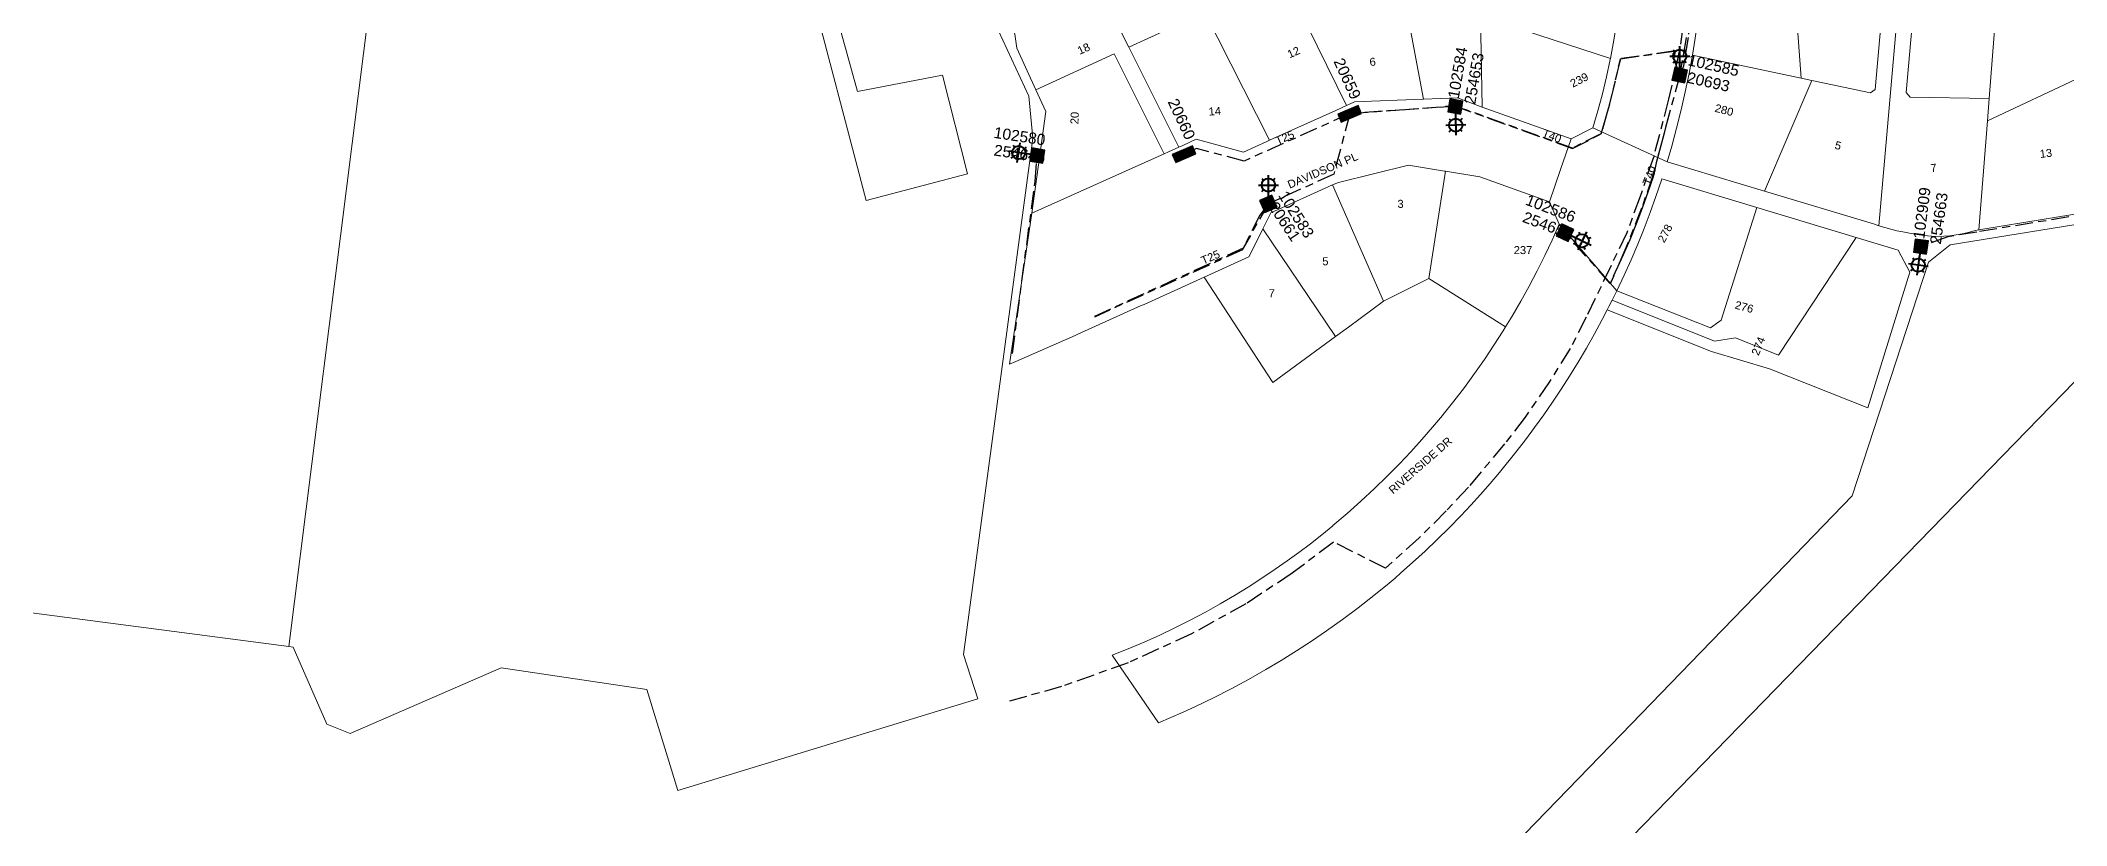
# Model space of a CAD drawing. Header units: metres. Extents: x 299140 to 300955, y 6226202 to 6227439.
# Drawn here: x 300205.7 to 300661.3, y 6226477.1 to 6226653.6 of the extents above; entities that cross this region are included whole.
import ezdxf
from ezdxf.enums import TextEntityAlignment as Align

# ---------------------------------------------------------------- set-up
doc = ezdxf.new("R2010")
doc.units = ezdxf.units.M
doc.linetypes.add('Cable Exist UG', pattern=[8.2, 4, -1.2, 1.8, -1.2])
doc.layers.get('0').update_dxf_attribs({"color": 6})
doc.layers.add('Cadastre Land Parcels_SP_EXT', color=9, linetype='Continuous', lineweight=5)
doc.layers.add('Cadastre Roads_SP_EXT', color=9, linetype='Continuous', lineweight=5)
for name, color, linetype in [('Equip_SL_EXT', 7, 'Continuous'), ('Equip_SP_SL_EXT', 7, 'Continuous'), ('Mains_HV_EXT', 7, 'Continuous'), ('Mains_LV_EXT', 7, 'Continuous'), ('Mains_SL_EXT', 7, 'Continuous'), ('SupportsUG_SP_LV_EXT', 7, 'Continuous'), ('SupportsUG_SP_LV_SL_EXT', 7, 'Continuous')]:
    doc.layers.add(name, color=color, linetype=linetype)
doc.styles.add('COLUMN_LABEL', font='arial.ttf')
doc.styles.add('iecARIAL', font='arial.ttf', dxfattribs={"height": 2})
doc.styles.add('POLE_LABEL', font='arial.ttf')
doc.styles.get("Standard").update_dxf_attribs({"font": 'arial.ttf'})

# ---------------------------------------------------------------- blocks, each defined once
blk = doc.blocks.new('COLUMN_EXT')
blk.add_hatch(color=256).paths.add_polyline_path([(-1.49, 1.48), (-1.49, -1.49), (1.48, -1.49), (1.48, 1.48)])
blk.add_lwpolyline([(-1.49, -1.49), (1.48, -1.49), (1.48, 1.48), (-1.49, 1.48)], close=True)
for tag, height, style, flags, p in [('STRUCTURE_PLANT_NUMBER', 0.2, 'POLE_LABEL', 9, (1.81, 0.03)), ('ASSET_NUM', 2.5, 'COLUMN_LABEL', 8, (2, 2)), ('STREET_CODE', 0.2, 'COLUMN_LABEL', 9, (1.81, -0.2))]:
    blk.add_attdef(tag, text='', height=height, dxfattribs=dict(style=style, flags=flags)).set_placement(p, align=Align.MIDDLE_LEFT)
at = {"flags": 1}
blk.add_attdef('Z', (1.81, -2.35), '', height=0.2, dxfattribs=at)
at = {"flags": 9}
for tag, p in [('COLUMN_TYPE', (1.81, -0.4)), ('OWNED_BY', (1.81, -0.6)), ('STATE', (1.81, -0.8)), ('USAGE', (1.81, -1)), ('STREETNAME', (1.81, -1.6)), ('SUBURB', (1.81, -1.8)), ('LEGEND', (1.81, -1.2)), ('LOCATION', (1.81, -1.4)), ('NOTES', (1.81, -2))]:
    blk.add_attdef(tag, text='', height=0.2, dxfattribs=at).set_placement(p, align=Align.MIDDLE_LEFT)
blk = doc.blocks.new('PILLAR_EXT')
blk.add_hatch(color=256).paths.add_polyline_path([(-2.475, 0.99), (-2.475, -0.99), (2.475, -0.99), (2.475, 0.99)])
blk.add_lwpolyline([(-2.475, -0.99), (2.475, -0.99), (2.475, 0.99), (-2.475, 0.99)], close=True)
at = {"style": 'iecARIAL', "flags": 8}
blk.add_attdef('ASSET_NUM', (1.5, 3.5), '', height=2.5, dxfattribs=at)
for tag, p, flags in [('OWNED_BY', (0, -0.2), 9), ('STATE', (0, -0.4), 9), ('SUPPORT_TYPE', (0, -0.6), 9), ('STREETNAME', (0, -1.8), 9), ('SUBURB', (0, -2), 1), ('USAGE', (0, -0.8), 9), ('LEGEND', (0, -1), 9), ('LOCATION', (0, -1.2), 9), ('NOTES', (0, -1.4), 9), ('PARENT', (0, -1.6), 9)]:
    blk.add_attdef(tag, p, '', height=0.2, dxfattribs=dict(flags=flags))
blk = doc.blocks.new('SL_LANTERN_EXT')
at = {"lineweight": 40}
for p, q in [((-1.46, 5.68), (-1.06, 5.28)), ((0, 1.97), (0, 6.47)), ((1.46, 5.68), (1.06, 5.28)), ((-2.25, 4.22), (2.25, 4.22)), ((-1.46, 2.76), (-1.06, 3.16)), ((0, 0), (0, 2.72)), ((1.46, 2.76), (1.06, 3.16))]:
    blk.add_line(p, q, dxfattribs=at)
blk.add_circle((0, 4.22), 1.5, dxfattribs=at)
at = {"style": 'iecARIAL', "flags": 8}
blk.add_attdef('ASSET_NUM', (1.5, 1.5), '', height=2.5, dxfattribs=at)
for tag, p, height, flags in [('OPERATING_VOLTAGE', (0.98, -1.65), 0.2, 9), ('ORIENTATION', (0.98, -1.85), 0.2, 9), ('OWNED_BY', (0.98, -2.05), 0.2, 9), ('STATE', (0.98, -2.25), 0.2, 9), ('CONSTRUCTED_VOLTAGE', (0.98, -0.65), 0.2, 9), ('CONTROL_TYPE', (0.98, -0.85), 0.2, 9), ('LANTERN_PURPOSE', (0.98, -1.05), 0.2, 9), ('LANTERN_TYPE', (0.98, -1.25), 0.2, 9), ('NO_PHASES', (0.98, -1.45), 0.2, 9), ('USAGE', (0.98, -2.45), 0.2, 9), ('CEXIST', (0.98, -2.65), 0.2, 9), ('CNEW', (0.98, -2.85), 0.2, 9), ('CNUMBER', (0.98, -3.05), 0.2, 9), ('CREMOVE', (0.98, -3.25), 0.2, 9), ('CREPLACE', (0.98, -3.45), 0.2, 9), ('LKINGHEIGHT', (0.98, -3.65), 0.2, 9), ('LBRACKET', (0.98, -3.85), 0.2, 9), ('LBRACKETVOCAB', (0.98, -4.05), 0.2, 9), ('LCATEGORY', (0.98, -4.25), 0.2, 9), ('LCHARGE1', (0.98, -4.45), 0.2, 9), ('LCHARGE1PERCENT', (0.98, -4.65), 0.2, 9), ('LNUMBER', (2.18, -3.25), 2.5, 8), ('STREETNAME', (0.98, -9.25), 0.2, 9), ('LCHARGE2', (0.98, -4.85), 0.2, 9), ('LCHARGE2PERCENT', (0.98, -5.05), 0.2, 9), ('LCHARGE3', (0.98, -5.25), 0.2, 9), ('LCHARGE3PERCENT', (0.98, -5.45), 0.2, 9), ('LEXIST', (0.98, -5.65), 0.2, 9), ('LLAMP', (0.98, -5.85), 0.2, 9), ('LLAMPVOCAB', (0.98, -6.05), 0.2, 9), ('LMAST', (0.98, -6.25), 0.2, 9), ('LMASTVOCAB', (0.98, -6.45), 0.2, 9), ('LNEW', (0.98, -6.65), 0.2, 9), ('LANTNUMBER', (0.98, -6.85), 0.2, 9), ('LOUTREACH', (0.98, -7.25), 0.2, 9), ('LOUTREACHVOCAB', (0.98, -7.45), 0.2, 9), ('LRATECODE', (0.98, -7.65), 0.2, 9), ('LREMOVE', (0.98, -7.85), 0.2, 9), ('LREPLACE', (0.98, -8.05), 0.2, 9), ('LTYPE', (0.98, -8.25), 0.2, 9), ('LTYPEVOCAB', (0.98, -8.45), 0.2, 9), ('LEGEND', (0.98, -8.65), 0.2, 9), ('LOCATION', (0.98, -8.85), 0.2, 9), ('NOTES', (0.98, -9.05), 0.2, 9), ('SUBURB', (0.98, -9.45), 0.2, 1)]:
    blk.add_attdef(tag, p, '', height=height, dxfattribs=dict(flags=flags))
blk = doc.blocks.new('CONNECTOR_NODE_EXT')
h = blk.add_hatch(color=256)
edge = h.paths.add_edge_path()
edge.add_arc((0, 0), 0.5, 0, 360)
blk.add_circle((0, 0), 0.5)
at = {"flags": 1}
blk.add_attdef('Z', (0, 0), '', height=0.2, dxfattribs=at)
at = {"flags": 9}
for tag, p in [('CONNECTOR_TYPE', (0, 0)), ('CONSTRUCTED_VOLTAGE', (0, -0.2)), ('OPERATING_VOLTAGE', (0, -0.6)), ('ORIENTATION', (0, -0.8)), ('SUBTYPE', (0, -1)), ('NO_PHASES', (0, -0.4)), ('USAGE', (0, -1.2)), ('NOTES', (0, -1.4))]:
    blk.add_attdef(tag, text='', height=0.2, dxfattribs=at).set_placement(p, align=Align.MIDDLE_LEFT)

msp = doc.modelspace()

# ---------------------------------------------------------------- linework, layer by layer
at = {"layer": 'Cadastre Land Parcels_SP_EXT', "linetype": 'Continuous'}
for points in [[(300282.23, 6226681.7), (300115.32, 6226702.96), (300094.42, 6226539.15), (300174.15, 6226528.78), (300174.97, 6226528.67), (300261.54, 6226517.4), (300282.23, 6226681.7)], [(300456.95, 6226686.37), (300455.91, 6226686.81), (300454.89, 6226687.32), (300453.89, 6226687.87), (300452.93, 6226688.48), (300452, 6226689.14), (300451.11, 6226689.84), (300450.26, 6226690.59), (300449.44, 6226691.38), (300448.89, 6226691.97), (300438.05, 6226676.82), (300450.43, 6226652.1), (300467.56, 6226659.91), (300461.83, 6226671.26), (300457.22, 6226685.51), (300456.95, 6226686.37)], [(300450.43, 6226652.1), (300438.05, 6226676.82), (300419.3, 6226670.38), (300419.45, 6226668.19), (300424.81, 6226655.03), (300425.26, 6226651.91), (300429.54, 6226642.55), (300447.16, 6226650.61), (300458.4, 6226628.16), (300459.4, 6226628.61), (300461.69, 6226629.62), (300450.43, 6226652.1)], [(300529.42, 6226671.62), (300516.3, 6226678.41), (300510.29, 6226674.74), (300516.74, 6226640.42), (300524.38, 6226640.72), (300529.9, 6226638.64), (300529.57, 6226659.11), (300529.42, 6226671.62)], [(300577.24, 6226650.34), (300601.66, 6226645.14), (300599.28, 6226677.69), (300584.57, 6226678.99), (300580.75, 6226675.87), (300580.21, 6226675.43), (300579.27, 6226665.57), (300578.83, 6226661.72), (300578.37, 6226657.92), (300577.84, 6226654.13), (300577.24, 6226650.34)], [(300593.45, 6226619.74), (300617.92, 6226612.4), (300619.17, 6226611.96), (300624.69, 6226675.3), (300623.16, 6226675.44), (300621.21, 6226675.63), (300618.33, 6226642.62), (300617.27, 6226641.83), (300604.08, 6226644.63), (300593.45, 6226619.74)], [(300599.28, 6226677.69), (300601.66, 6226645.14), (300604.08, 6226644.63), (300617.27, 6226641.83), (300618.33, 6226642.62), (300621.21, 6226675.63), (300599.28, 6226677.69)], [(300626.95, 6226675.09), (300624.69, 6226675.3), (300619.17, 6226611.96), (300620.51, 6226611.55), (300621.86, 6226611.18), (300623.21, 6226610.85), (300624.56, 6226610.56), (300626.39, 6226610.21), (300628.24, 6226609.9), (300630.09, 6226609.68), (300631.94, 6226609.56), (300633.77, 6226609.58), (300635.14, 6226609.7), (300636.51, 6226609.89), (300637.87, 6226610.13), (300639.22, 6226610.45), (300640.54, 6226610.83), (300641.65, 6226611.03), (300643.57, 6226635.55), (300643.96, 6226640.53), (300626.2, 6226640.9), (300625.29, 6226641.9), (300628.18, 6226674.97), (300626.95, 6226675.09)], [(300625.29, 6226641.9), (300626.2, 6226640.9), (300643.96, 6226640.53), (300646.47, 6226673.26), (300628.18, 6226674.97), (300625.29, 6226641.9)], [(300499.45, 6226639), (300500.11, 6226639.3), (300501.22, 6226639.8), (300516.56, 6226640.41), (300516.74, 6226640.42), (300510.29, 6226674.74), (300488.4, 6226661.36), (300499.45, 6226639)], [(300561.51, 6226668.77), (300529.42, 6226671.62), (300529.57, 6226659.11), (300558.8, 6226649.55), (300559.42, 6226652.85), (300560.02, 6226656.38), (300560.53, 6226659.93), (300560.97, 6226663.49), (300561.35, 6226667.11), (300561.35, 6226667.14), (300561.51, 6226668.77)], [(300668.33, 6226671.45), (300665.86, 6226671.55), (300664.83, 6226671.61), (300664.64, 6226645.43), (300643.57, 6226635.55), (300641.65, 6226611.03), (300669.21, 6226615.5), (300668.22, 6226647.97), (300668.33, 6226671.45)], [(300664.83, 6226671.61), (300663.08, 6226671.7), (300660.29, 6226671.96), (300646.47, 6226673.26), (300643.96, 6226640.53), (300643.57, 6226635.55), (300664.64, 6226645.43), (300664.83, 6226671.61)], [(300378.3, 6226667.59), (300391.39, 6226617.65), (300414.19, 6226623.61), (300408.58, 6226645.84), (300389.43, 6226642.13), (300382.13, 6226668.71), (300378.3, 6226667.59)], [(300488.4, 6226661.36), (300485.16, 6226668.02), (300467.56, 6226659.91), (300482.08, 6226631.17), (300497, 6226637.9), (300499.45, 6226639), (300488.4, 6226661.36)], [(300482.08, 6226631.17), (300467.56, 6226659.91), (300450.43, 6226652.1), (300461.69, 6226629.62), (300462.6, 6226630.03), (300465.59, 6226631.41), (300476.22, 6226628.52), (300481.51, 6226630.91), (300482.08, 6226631.17)], [(300549.92, 6226631.48), (300554.84, 6226633.96), (300555.96, 6226637.76), (300556.98, 6226641.59), (300557.91, 6226645.45), (300558.75, 6226649.31), (300558.8, 6226649.55), (300529.57, 6226659.11), (300529.9, 6226638.64), (300549.92, 6226631.48)], [(300458.4, 6226628.16), (300447.16, 6226650.61), (300429.54, 6226642.55), (300431.78, 6226637.64), (300428.67, 6226614.76), (300458.4, 6226628.16)], [(300571.56, 6226626.36), (300593.45, 6226619.74), (300604.08, 6226644.63), (300601.66, 6226645.14), (300577.24, 6226650.34), (300576.46, 6226646.22), (300575.61, 6226642.1), (300574.68, 6226638.01), (300573.67, 6226633.93), (300572.58, 6226629.87), (300571.56, 6226626.36)], [(300521.65, 6226624.2), (300521.48, 6226624.23), (300513.39, 6226625.54), (300497.61, 6226621.71), (300496.28, 6226621.12), (300507.76, 6226594.99), (300517.91, 6226600.06), (300521.65, 6226624.2)], [(300507.76, 6226594.99), (300496.28, 6226621.12), (300482.38, 6226614.85), (300480.61, 6226611.25), (300496.91, 6226587.03), (300499.85, 6226589.19), (300507.76, 6226594.99)], [(300535.2, 6226589.25), (300536.67, 6226591.66), (300538.61, 6226594.99), (300540.48, 6226598.37), (300542.28, 6226601.79), (300544.01, 6226605.24), (300545.67, 6226608.73), (300547.28, 6226612.29), (300545.09, 6226617.36), (300529.42, 6226622.98), (300521.65, 6226624.2), (300517.91, 6226600.06), (300535.2, 6226589.25)], [(300560.21, 6226597.35), (300581.26, 6226588.97), (300583.65, 6226590.72), (300591.72, 6226616.07), (300570.36, 6226622.54), (300570.26, 6226622.21), (300569.01, 6226618.54), (300567.71, 6226614.94), (300566.34, 6226611.37), (300564.91, 6226607.82), (300563.4, 6226604.3), (300561.84, 6226600.81), (300560.21, 6226597.35)], [(300559.15, 6226595.19), (300582.18, 6226586.02), (300586.92, 6226586.78), (300596.59, 6226582.88), (300614.07, 6226609.33), (300591.72, 6226616.07), (300583.65, 6226590.72), (300581.26, 6226588.97), (300560.21, 6226597.35), (300559.15, 6226595.19)], [(300496.91, 6226587.03), (300480.61, 6226611.25), (300480.21, 6226610.44), (300477.48, 6226604.97), (300467.38, 6226600.4), (300482.84, 6226576.71), (300487.92, 6226580.43), (300496.91, 6226587.03)], [(300558.06, 6226593.04), (300581.47, 6226583.72), (300594.57, 6226579.81), (300616.64, 6226571.02), (300626.12, 6226601.5), (300623.48, 6226606.48), (300614.07, 6226609.33), (300596.59, 6226582.88), (300586.92, 6226586.78), (300582.18, 6226586.02), (300559.15, 6226595.19), (300558.45, 6226593.83), (300558.06, 6226593.04)]]:
    msp.add_lwpolyline(points, close=True, dxfattribs=at)
for points in [[(300282.23, 6226681.7), (300261.54, 6226517.4), (300262.55, 6226517.18), (300270.08, 6226499.88), (300275.34, 6226497.81), (300309.33, 6226512.6), (300342.06, 6226507.7), (300349.05, 6226484.99), (300363.27, 6226489.34), (300416.47, 6226505.63), (300413.31, 6226515.55), (300428.86, 6226631.65), (300427.97, 6226641.11), (300421.13, 6226655.77)], [(300382.13, 6226668.71), (300389.43, 6226642.13), (300408.58, 6226645.84), (300414.19, 6226623.61), (300391.39, 6226617.65), (300378.3, 6226667.59)], [(300552.82, 6226463.49), (300660.51, 6226574.17), (300682.99, 6226597.3), (300706.64, 6226621.07), (300712.78, 6226627.93), (300712.78, 6226627.93), (300708.24, 6226647.7), (300675.96, 6226614.27), (300635.17, 6226607.65), (300630.27, 6226603.77), (300613.15, 6226551.24), (300593.77, 6226531.24), (300579.13, 6226516.12), (300561.16, 6226497.58), (300496.3, 6226430.64)]]:
    msp.add_lwpolyline(points, dxfattribs=at)
at = {"layer": 'Cadastre Roads_SP_EXT', "linetype": 'Continuous'}
msp.add_lwpolyline([(300560.02, 6226656.38), (300559.42, 6226652.85), (300558.8, 6226649.55), (300558.75, 6226649.31), (300557.91, 6226645.45), (300556.98, 6226641.59), (300555.96, 6226637.76), (300554.84, 6226633.96), (300571.56, 6226626.36), (300572.58, 6226629.87), (300572.58, 6226629.87), (300573.67, 6226633.93), (300574.68, 6226638.01), (300575.61, 6226642.1), (300576.46, 6226646.22), (300577.24, 6226650.34), (300577.84, 6226654.13)], dxfattribs=at)
for points in [[(300529.9, 6226638.64), (300524.38, 6226640.72), (300516.74, 6226640.42), (300516.56, 6226640.41), (300501.22, 6226639.8), (300500.11, 6226639.3), (300499.45, 6226639), (300497, 6226637.9), (300482.08, 6226631.17), (300481.51, 6226630.91), (300476.22, 6226628.52), (300465.59, 6226631.41), (300462.6, 6226630.03), (300461.69, 6226629.62), (300459.4, 6226628.61), (300458.4, 6226628.16), (300428.67, 6226614.76), (300423.66, 6226580.81), (300425.03, 6226581.41), (300438.37, 6226587.3), (300438.97, 6226587.56), (300453.25, 6226594), (300453.88, 6226594.28), (300467.38, 6226600.4), (300477.48, 6226604.97), (300480.21, 6226610.44), (300480.61, 6226611.25), (300482.38, 6226614.85), (300496.28, 6226621.12), (300497.61, 6226621.71), (300513.39, 6226625.54), (300521.48, 6226624.23), (300521.65, 6226624.2), (300529.42, 6226622.98), (300545.09, 6226617.36), (300547.57, 6226624.62), (300549.92, 6226631.48), (300529.9, 6226638.64)], [(300560.21, 6226597.35), (300553.22, 6226605.43), (300547.28, 6226612.29), (300545.67, 6226608.73), (300544.01, 6226605.24), (300542.28, 6226601.79), (300540.48, 6226598.37), (300538.61, 6226594.99), (300536.67, 6226591.66), (300535.2, 6226589.25), (300534.66, 6226588.36), (300532.58, 6226585.1), (300530.43, 6226581.9), (300528.21, 6226578.73), (300525.93, 6226575.62), (300523.59, 6226572.55), (300521.17, 6226569.53), (300520.98, 6226569.3), (300518.79, 6226566.69), (300516.35, 6226563.89), (300513.87, 6226561.14), (300511.33, 6226558.44), (300508.74, 6226555.79), (300508.49, 6226555.55), (300505.72, 6226552.89), (300502.64, 6226550.05), (300499.53, 6226547.27), (300496.36, 6226544.54), (300496.32, 6226544.5), (300493.86, 6226542.48), (300491.32, 6226540.47), (300488.73, 6226538.52), (300486.11, 6226536.62), (300483.38, 6226534.73), (300480.41, 6226532.71), (300477.33, 6226530.72), (300474.21, 6226528.8), (300471.04, 6226526.95), (300467.83, 6226525.19), (300467.71, 6226525.12), (300464.39, 6226523.35), (300460.93, 6226521.61), (300457.42, 6226519.95), (300453.88, 6226518.36), (300450.31, 6226516.84), (300446.72, 6226515.42), (300452.27, 6226507.33), (300457.14, 6226500.22), (300459.94, 6226501.38), (300462.71, 6226502.6), (300465.47, 6226503.88), (300469.47, 6226505.83), (300473.45, 6226507.86), (300477.38, 6226509.98), (300481.27, 6226512.16), (300484.75, 6226514.22), (300488.18, 6226516.36), (300491.56, 6226518.57), (300494.89, 6226520.85), (300498.5, 6226523.44), (300502.04, 6226526.09), (300505.53, 6226528.82), (300508.98, 6226531.63), (300510.33, 6226532.74), (300511.64, 6226533.9), (300514.29, 6226536.25), (300517.08, 6226538.8), (300519.81, 6226541.41), (300522.5, 6226544.06), (300525.12, 6226546.76), (300527.37, 6226549.13), (300529.56, 6226551.54), (300531.71, 6226553.99), (300533.8, 6226556.49), (300537.5, 6226561.04), (300539.65, 6226563.82), (300541.73, 6226566.61), (300543.77, 6226569.44), (300545.75, 6226572.31), (300547.68, 6226575.21), (300549.55, 6226578.13), (300551.49, 6226581.29), (300553.37, 6226584.46), (300555.19, 6226587.67), (300556.94, 6226590.91), (300558.06, 6226593.04), (300558.45, 6226593.83), (300559.15, 6226595.19), (300560.21, 6226597.35)]]:
    msp.add_lwpolyline(points, close=True, dxfattribs=at)
at = {"layer": 'Mains_HV_EXT', "linetype": 'Cable Exist UG'}
msp.add_lwpolyline([(300584.08, 6226681.85), (300577.31, 6226676.12), (300576.23, 6226664.82), (300574.34, 6226651.58), (300571.85, 6226640.42), (300568.5, 6226627.54), (300565.45, 6226618.51), (300562.45, 6226610.38), (300553.35, 6226591.41), (300549.73, 6226584.35), (300545.02, 6226576.81), (300539.6, 6226568.96), (300534.98, 6226562.9), (300526.83, 6226553.16), (300521.86, 6226547.86), (300515.79, 6226541.83), (300508.2, 6226534.96), (300496.48, 6226540.84), (300487.22, 6226533.84), (300476.79, 6226526.95), (300464.58, 6226520.22), (300450.28, 6226513.69), (300435.35, 6226508.36), (300422.53, 6226504.76)], dxfattribs=at)
at = {"layer": 'Mains_LV_EXT', "linetype": 'Cable Exist UG'}
for points in [[(300601.88, 6226675.2), (300596.31, 6226679.98), (300584.54, 6226681.09), (300578.22, 6226675.71), (300575.81, 6226654.23), (300574.35, 6226645.84)], [(300500.14, 6226637.18), (300523.61, 6226638.95), (300550.27, 6226629.35), (300556.68, 6226632.6), (300558.74, 6226639.68), (300561.05, 6226649.5), (300573.33, 6226651.25), (300573.01, 6226649.47), (300574.35, 6226645.84)], [(300574.35, 6226645.84), (300568.3, 6226623.25), (300565.79, 6226615.92), (300562.24, 6226606.99), (300558.71, 6226598.97)], [(300500.14, 6226637.18), (300476.42, 6226626.5), (300465.65, 6226629.33), (300462.9, 6226628.06)], [(300500.13, 6226637.12), (300496.57, 6226623.54), (300481.84, 6226616.89)], [(300481.84, 6226616.89), (300479.91, 6226614.36), (300476, 6226606.51), (300442.71, 6226591.44)]]:
    msp.add_lwpolyline(points, dxfattribs=at)
at = {"layer": 'Mains_SL_EXT', "linetype": 'Cable Exist UG'}
for points in [[(300600.56, 6226670.63), (300595.26, 6226679.51), (300584.82, 6226680.51), (300578.74, 6226675.43), (300577.97, 6226668.31), (300577.22, 6226661.96), (300576.23, 6226654.26), (300575.17, 6226647.85), (300574.35, 6226645.84)], [(300574.35, 6226645.84), (300573.01, 6226649.47), (300573.33, 6226651.25), (300561.05, 6226649.5), (300559.08, 6226641.53), (300558.07, 6226637.5), (300556.75, 6226632.72), (300550.27, 6226629.43), (300526.47, 6226637.96), (300523.89, 6226638.79)], [(300574.35, 6226645.84), (300572.16, 6226637.66), (300571.41, 6226634.88), (300570.54, 6226631.64), (300569.16, 6226626.46), (300568.56, 6226623.49), (300568.46, 6226623.18), (300567.21, 6226619.52), (300565.92, 6226615.93), (300564.55, 6226612.36), (300563.12, 6226608.82), (300561.67, 6226605.43), (300558.71, 6226598.97)], [(300523.89, 6226638.79), (300500.14, 6226637.18)], [(300500.13, 6226637.12), (300496.57, 6226623.54), (300481.84, 6226616.89)], [(300424.28, 6226583.23), (300429.37, 6226621.94), (300429.87, 6226627.75)], [(300685.65, 6226623.54), (300678.97, 6226620.87), (300676.61, 6226618.55), (300676.35, 6226618.42), (300669.98, 6226615.25), (300641.14, 6226610.55), (300634.66, 6226609.45), (300628.59, 6226607.27)], [(300481.84, 6226616.89), (300476.18, 6226606.91), (300441.72, 6226591.09)], [(300558.71, 6226598.97), (300548.58, 6226610.4)]]:
    msp.add_lwpolyline(points, dxfattribs=at)

# ---------------------------------------------------------------- block references
at = {"layer": 'Equip_SL_EXT'}
msp.add_blockref('CONNECTOR_NODE_EXT', (300500.13, 6226637.12), dxfattribs=at)
at = {"layer": 'Equip_SP_SL_EXT'}
ref = msp.add_blockref('SL_LANTERN_EXT', (300574.35, 6226645.84), dxfattribs=at)
ref.add_attrib('ASSET_NUM', '102585', dxfattribs={"layer": '0', "height": 2.5, "rotation": 347.3164, "style": 'iecARIAL'}).set_placement((300575.85, 6226647.34), align=Align.BOTTOM_LEFT)
ref = msp.add_blockref('SL_LANTERN_EXT', (300523.89, 6226638.79), dxfattribs=dict(at, rotation=181.0834152741471))
ref.add_attrib('ASSET_NUM', '102584', dxfattribs={"layer": '0', "height": 2.5, "rotation": 80.1901, "style": 'iecARIAL'}).set_placement((300525.39, 6226640.29), align=Align.BOTTOM_LEFT)
ref = msp.add_blockref('SL_LANTERN_EXT', (300429.87, 6226627.75), dxfattribs=dict(at, rotation=81.156652345466))
ref.add_attrib('ASSET_NUM', '102580', dxfattribs={"layer": '0', "height": 2.5, "rotation": 351.3811, "style": 'iecARIAL'}).set_placement((300431.37, 6226629.25), align=Align.BOTTOM_RIGHT)
ref = msp.add_blockref('SL_LANTERN_EXT', (300481.84, 6226616.89), dxfattribs=at)
ref.add_attrib('ASSET_NUM', '102583', dxfattribs={"layer": '0', "height": 2.5, "rotation": 302.0696, "style": 'iecARIAL'}).set_placement((300483.34, 6226618.39), align=Align.BOTTOM_LEFT)
ref = msp.add_blockref('SL_LANTERN_EXT', (300628.59, 6226607.27), dxfattribs=dict(at, rotation=171.981253008481))
ref.add_attrib('ASSET_NUM', '102909', dxfattribs={"layer": '0', "height": 2.5, "rotation": 82.8293, "style": 'iecARIAL'}).set_placement((300630.09, 6226608.77), align=Align.BOTTOM_LEFT)
ref = msp.add_blockref('SL_LANTERN_EXT', (300548.58, 6226610.4), dxfattribs=dict(at, rotation=244.4521107517849))
ref.add_attrib('ASSET_NUM', '102586', dxfattribs={"layer": '0', "height": 2.5, "rotation": 339.1437, "style": 'iecARIAL'}).set_placement((300550.08, 6226611.91), align=Align.BOTTOM_RIGHT)
at = {"layer": 'SupportsUG_SP_LV_EXT'}
ref = msp.add_blockref('PILLAR_EXT', (300500.13, 6226637.12), dxfattribs=dict(at, rotation=202.9915296054602))
ref.add_attrib('ASSET_NUM', '20659', dxfattribs={"layer": '0', "height": 2.5, "rotation": 294.6343, "style": 'iecARIAL'}).set_placement((300501.63, 6226640.62), align=Align.MIDDLE_RIGHT)
ref = msp.add_blockref('PILLAR_EXT', (300462.9, 6226628.06), dxfattribs=dict(at, rotation=203.565960714436))
ref.add_attrib('ASSET_NUM', '20660', dxfattribs={"layer": '0', "height": 2.5, "rotation": 295.0856, "style": 'iecARIAL'}).set_placement((300464.4, 6226631.56), align=Align.MIDDLE_RIGHT)
at = {"layer": 'SupportsUG_SP_LV_SL_EXT'}
ref = msp.add_blockref('COLUMN_EXT', (300523.89, 6226638.79), dxfattribs=dict(at, rotation=170.0808883968043))
ref.add_attrib('ASSET_NUM', '254653', dxfattribs={"layer": '0', "height": 2.5, "rotation": 80.1896, "style": 'COLUMN_LABEL'}).set_placement((300525.89, 6226639.54), align=Align.TOP_LEFT)
ref = msp.add_blockref('COLUMN_EXT', (300574.35, 6226645.84), dxfattribs=dict(at, rotation=77.35212165879612))
ref.add_attrib('ASSET_NUM', '20693', dxfattribs={"layer": '0', "height": 2.5, "rotation": 347.4824, "style": 'COLUMN_LABEL'}).set_placement((300576.35, 6226646.59), align=Align.TOP_LEFT)
ref = msp.add_blockref('COLUMN_EXT', (300429.87, 6226627.75), dxfattribs=dict(at, rotation=81.156652345466))
ref.add_attrib('ASSET_NUM', '254646', dxfattribs={"layer": '0', "height": 2.5, "rotation": 351.3811, "style": 'COLUMN_LABEL'}).set_placement((300431.87, 6226628.5), align=Align.TOP_RIGHT)
ref = msp.add_blockref('COLUMN_EXT', (300481.84, 6226616.89), dxfattribs=dict(at, rotation=23.16431987441213))
ref.add_attrib('ASSET_NUM', '20661', dxfattribs={"layer": '0', "height": 2.5, "rotation": 303.6456, "style": 'COLUMN_LABEL'}).set_placement((300483.84, 6226617.64), align=Align.TOP_LEFT)
ref = msp.add_blockref('COLUMN_EXT', (300628.59, 6226607.27), dxfattribs=dict(at, rotation=171.981253008481))
ref.add_attrib('ASSET_NUM', '254663', dxfattribs={"layer": '0', "height": 2.5, "rotation": 82.0899, "style": 'COLUMN_LABEL'}).set_placement((300630.59, 6226608.02), align=Align.TOP_LEFT)
ref = msp.add_blockref('COLUMN_EXT', (300548.58, 6226610.4), dxfattribs=dict(at, rotation=244.4521107517849))
ref.add_attrib('ASSET_NUM', '254656', dxfattribs={"layer": '0', "height": 2.5, "rotation": 339.4903, "style": 'COLUMN_LABEL'}).set_placement((300550.58, 6226611.15), align=Align.TOP_RIGHT)

# ---------------------------------------------------------------- texts
at = {"layer": 'Cadastre Land Parcels_SP_EXT'}
for s, rotation, p in [('18', 24.56, (300439.41, 6226650.36)), ('12', 24.31, (300486.61, 6226649.56)), ('6', 5.293, (300504.68, 6226647.86)), ('239', 26.78, (300550.29, 6226642.98)), ('14', 4.238, (300468.46, 6226636.71)), ('280', 345.2106, (300582.1, 6226637.63)), ('20', 87.89, (300439.11, 6226634.74)), ('5', 345.1771, (300609.07, 6226629.31)), ('7', 6.9903, (300630.85, 6226623.97)), ('13', 6.6981, (300655.43, 6226627.19)), ('278', 62.6873, (300570.89, 6226607.97)), ('276', 345.0285, (300586.61, 6226593.38)), ('274', 68.0176, (300592.09, 6226582.62))]:
    msp.add_text(s, height=1.8, rotation=rotation, dxfattribs=at).set_placement(p)
for s, p in [('3', (300510.87, 6226615.98)), ('237', (300537.02, 6226605.58)), ('5', (300493.97, 6226603.07)), ('7', (300481.9, 6226595.89))]:
    msp.add_text(s, height=1.8, dxfattribs=at).set_placement(p)
at = {"layer": 'Cadastre Roads_SP_EXT'}
for s, rotation, p in [('DAVIDSON PL', 22.9738, (300486.63, 6226620.27)), ('RIVERSIDE DR', 41.1862, (300509.89, 6226551.52))]:
    msp.add_text(s, height=1.8, rotation=rotation, dxfattribs=at).set_placement(p)
at = {"layer": 'Mains_LV_EXT'}
for s, rotation, p in [('T25', 23.2216, (300483.9, 6226630.11)), ('T40', 339.1461, (300543.27, 6226632.06)), ('T40', 69.0507, (300567.61, 6226620.92)), ('T25', 23.1938, (300467.18, 6226603.21))]:
    msp.add_text(s, height=1.8, rotation=rotation, dxfattribs=at).set_placement(p)

doc.saveas('drawing.dxf')
